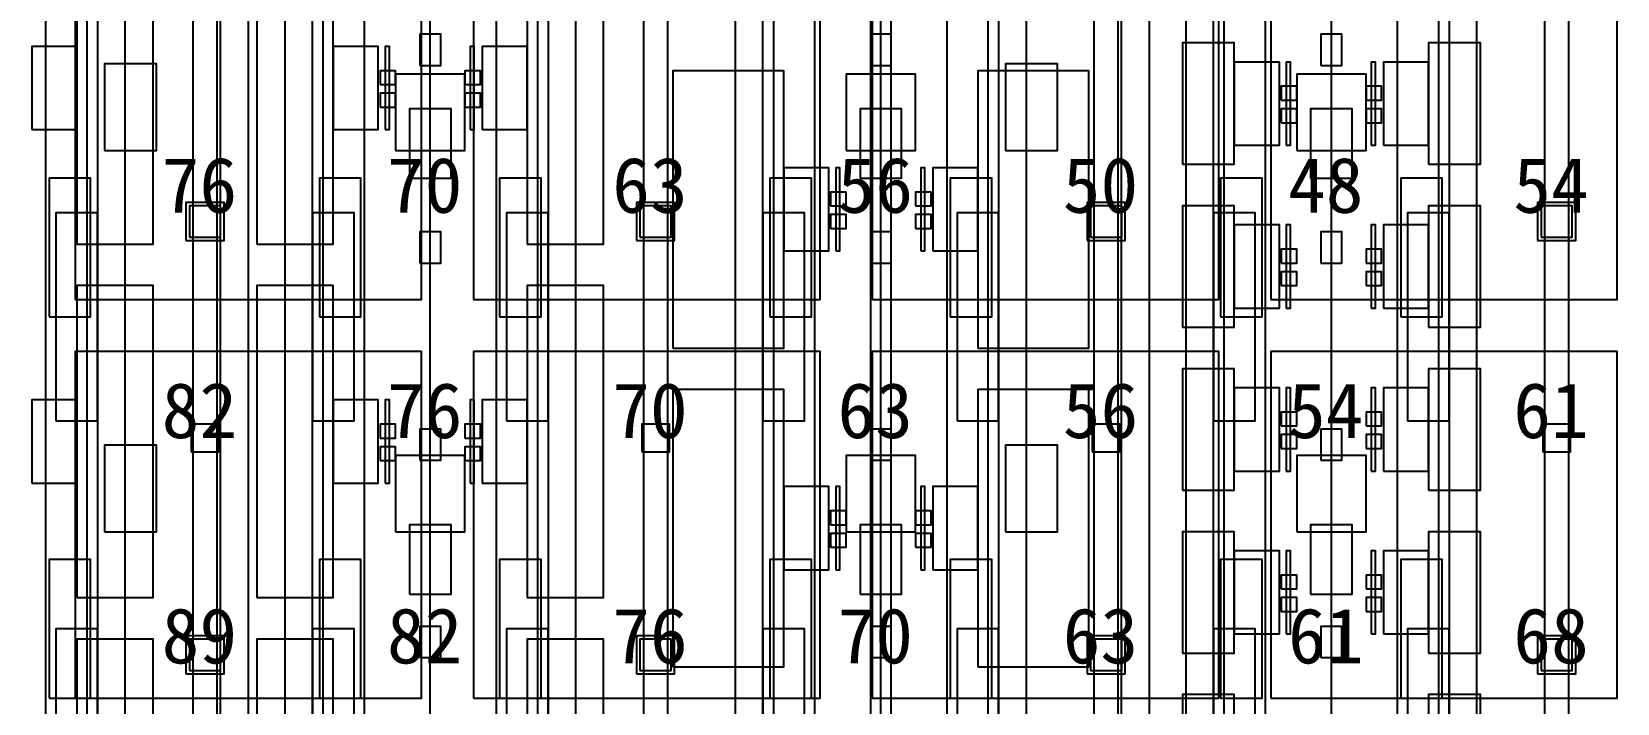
# Model space of a CAD drawing. Header units: metres. Extents: x -1640 to 1560, y -268 to 2338.
# Drawn here: x 139.25 to 185, y 1673.85 to 1693.22 of the extents above; entities that cross this region are included whole.
import ezdxf

# ---------------------------------------------------------------- set-up
doc = ezdxf.new("R2010")
doc.units = ezdxf.units.M
for name, color, linetype in [('1F_CHL', 4, 'Continuous'), ('1F_PUMP', 2, 'Continuous'), ('1F_SCR', 3, 'Continuous'), ('1F_STRUCT_COLUMN', 8, 'Continuous'), ('2F_CSF_LATERAL_RACK_CONCEPT', 9, 'Continuous'), ('2F_RFG', 5, 'Continuous'), ('2F_STRUCT_COLUMN', 8, 'Continuous'), ('2F_VMB', 6, 'Continuous'), ('3F_CLEANROOM_OVERHEAD_PIPE_DUCT_CONCEPT', 9, 'Continuous'), ('3F_EHS_EGRESS_DIST_M', 2, 'Continuous'), ('3F_FOUP', 5, 'Continuous'), ('3F_IMP', 1, 'Continuous'), ('3F_METRO', 2, 'Continuous'), ('3F_OHT', 9, 'Continuous'), ('3F_OHTV', 1, 'Continuous'), ('3F_STRUCT_COLUMN', 8, 'Continuous'), ('3F_TBAR', 6, 'Continuous'), ('3F_WET', 6, 'Continuous'), ('4F_FFU', 1, 'Continuous'), ('4F_STRUCT_PLENUM_TRUSS_CONCEPT', 9, 'Continuous'), ('5F_CHL', 4, 'Continuous'), ('5F_PUMP', 2, 'Continuous'), ('5F_SCR', 3, 'Continuous'), ('5F_STRUCT_COLUMN', 8, 'Continuous'), ('6F_CSF_LATERAL_RACK_CONCEPT', 9, 'Continuous'), ('6F_RFG', 5, 'Continuous'), ('6F_STRUCT_COLUMN', 8, 'Continuous'), ('6F_VMB', 6, 'Continuous'), ('7F_CLEANROOM_OVERHEAD_PIPE_DUCT_CONCEPT', 9, 'Continuous'), ('7F_EHS_EGRESS_DIST_M', 2, 'Continuous'), ('7F_FOUP', 5, 'Continuous'), ('7F_IMP', 1, 'Continuous'), ('7F_METRO', 2, 'Continuous'), ('7F_OHT', 9, 'Continuous'), ('7F_OHTV', 1, 'Continuous'), ('7F_STRUCT_COLUMN', 8, 'Continuous'), ('7F_TBAR', 6, 'Continuous'), ('7F_WET', 6, 'Continuous'), ('8F_FFU', 1, 'Continuous'), ('8F_STRUCT_PLENUM_TRUSS_CONCEPT', 9, 'Continuous'), ('EHS_TREATED_EXHAUST', 30, 'Continuous'), ('UTIL_PCW.R_CONCEPT', 1, 'Continuous'), ('UTIL_PCW.S_CONCEPT', 6, 'Continuous')]:
    doc.layers.add(name, color=color, linetype=linetype)

msp = doc.modelspace()

# ---------------------------------------------------------------- linework, layer by layer
at = {"layer": '1F_CHL'}
for points in [[(141.35, 1689.8), (142.85, 1689.8), (142.85, 1692.3), (141.35, 1692.3)], [(167.35, 1689.8), (168.85, 1689.8), (168.85, 1692.3), (167.35, 1692.3)], [(141.35, 1678.8), (142.85, 1678.8), (142.85, 1681.3), (141.35, 1681.3)], [(167.35, 1678.8), (168.85, 1678.8), (168.85, 1681.3), (167.35, 1681.3)]]:
    msp.add_lwpolyline(points, close=True, dxfattribs=at)
at = {"layer": '1F_PUMP'}
for points in [[(139.75, 1685), (140.95, 1685), (140.95, 1689), (139.75, 1689)], [(147.55, 1685), (148.75, 1685), (148.75, 1689), (147.55, 1689)], [(152.75, 1685), (153.95, 1685), (153.95, 1689), (152.75, 1689)], [(160.55, 1685), (161.75, 1685), (161.75, 1689), (160.55, 1689)], [(165.75, 1685), (166.95, 1685), (166.95, 1689), (165.75, 1689)], [(173.55, 1685), (174.75, 1685), (174.75, 1689), (173.55, 1689)], [(178.75, 1685), (179.95, 1685), (179.95, 1689), (178.75, 1689)], [(139.75, 1674), (140.95, 1674), (140.95, 1678), (139.75, 1678)], [(147.55, 1674), (148.75, 1674), (148.75, 1678), (147.55, 1678)], [(152.75, 1674), (153.95, 1674), (153.95, 1678), (152.75, 1678)], [(160.55, 1674), (161.75, 1674), (161.75, 1678), (160.55, 1678)], [(165.75, 1674), (166.95, 1674), (166.95, 1678), (165.75, 1678)], [(173.55, 1674), (174.75, 1674), (174.75, 1678), (173.55, 1678)], [(178.75, 1674), (179.95, 1674), (179.95, 1678), (178.75, 1678)]]:
    msp.add_lwpolyline(points, close=True, dxfattribs=at)
at = {"layer": '1F_SCR'}
for points in [[(149.75, 1689.8), (151.75, 1689.8), (151.75, 1692), (149.75, 1692)], [(162.75, 1689.8), (164.75, 1689.8), (164.75, 1692), (162.75, 1692)], [(175.75, 1689.8), (177.75, 1689.8), (177.75, 1692), (175.75, 1692)], [(149.75, 1678.8), (151.75, 1678.8), (151.75, 1681), (149.75, 1681)], [(162.75, 1678.8), (164.75, 1678.8), (164.75, 1681), (162.75, 1681)], [(175.75, 1678.8), (177.75, 1678.8), (177.75, 1681), (175.75, 1681)]]:
    msp.add_lwpolyline(points, close=True, dxfattribs=at)
at = {"layer": '1F_STRUCT_COLUMN'}
for points in [[(143.7, 1687.2), (144.8, 1687.2), (144.8, 1688.3), (143.7, 1688.3)], [(156.7, 1687.2), (157.8, 1687.2), (157.8, 1688.3), (156.7, 1688.3)], [(169.7, 1687.2), (170.8, 1687.2), (170.8, 1688.3), (169.7, 1688.3)], [(182.7, 1687.2), (183.8, 1687.2), (183.8, 1688.3), (182.7, 1688.3)], [(143.7, 1674.7), (144.8, 1674.7), (144.8, 1675.8), (143.7, 1675.8)], [(156.7, 1674.7), (157.8, 1674.7), (157.8, 1675.8), (156.7, 1675.8)], [(169.7, 1674.7), (170.8, 1674.7), (170.8, 1675.8), (169.7, 1675.8)], [(182.7, 1674.7), (183.8, 1674.7), (183.8, 1675.8), (182.7, 1675.8)]]:
    msp.add_lwpolyline(points, close=True, dxfattribs=at)
at = {"layer": '2F_CSF_LATERAL_RACK_CONCEPT'}
for points in [[(141.15, 1573), (141.95, 1573), (141.95, 1719), (141.15, 1719)], [(146.55, 1573), (147.35, 1573), (147.35, 1719), (146.55, 1719)], [(154.15, 1573), (154.95, 1573), (154.95, 1719), (154.15, 1719)], [(159.55, 1573), (160.35, 1573), (160.35, 1719), (159.55, 1719)], [(167.15, 1573), (167.95, 1573), (167.95, 1719), (167.15, 1719)], [(172.55, 1573), (173.35, 1573), (173.35, 1719), (172.55, 1719)], [(180.15, 1573), (180.95, 1573), (180.95, 1719), (180.15, 1719)]]:
    msp.add_lwpolyline(points, close=True, dxfattribs=at)
at = {"layer": '2F_RFG'}
for points in [[(139.95, 1682), (141.15, 1682), (141.15, 1688), (139.95, 1688)], [(147.35, 1682), (148.55, 1682), (148.55, 1688), (147.35, 1688)], [(152.95, 1682), (154.15, 1682), (154.15, 1688), (152.95, 1688)], [(160.35, 1682), (161.55, 1682), (161.55, 1688), (160.35, 1688)], [(165.95, 1682), (167.15, 1682), (167.15, 1688), (165.95, 1688)], [(173.35, 1682), (174.55, 1682), (174.55, 1688), (173.35, 1688)], [(178.95, 1682), (180.15, 1682), (180.15, 1688), (178.95, 1688)], [(139.95, 1670), (141.15, 1670), (141.15, 1676), (139.95, 1676)], [(147.35, 1670), (148.55, 1670), (148.55, 1676), (147.35, 1676)], [(152.95, 1670), (154.15, 1670), (154.15, 1676), (152.95, 1676)], [(160.35, 1670), (161.55, 1670), (161.55, 1676), (160.35, 1676)], [(165.95, 1670), (167.15, 1670), (167.15, 1676), (165.95, 1676)], [(173.35, 1670), (174.55, 1670), (174.55, 1676), (173.35, 1676)], [(178.95, 1670), (180.15, 1670), (180.15, 1676), (178.95, 1676)]]:
    msp.add_lwpolyline(points, close=True, dxfattribs=at)
at = {"layer": '2F_STRUCT_COLUMN'}
for points in [[(143.8, 1687.3), (144.7, 1687.3), (144.7, 1688.2), (143.8, 1688.2)], [(156.8, 1687.3), (157.7, 1687.3), (157.7, 1688.2), (156.8, 1688.2)], [(169.8, 1687.3), (170.7, 1687.3), (170.7, 1688.2), (169.8, 1688.2)], [(182.8, 1687.3), (183.7, 1687.3), (183.7, 1688.2), (182.8, 1688.2)], [(143.8, 1674.8), (144.7, 1674.8), (144.7, 1675.7), (143.8, 1675.7)], [(156.8, 1674.8), (157.7, 1674.8), (157.7, 1675.7), (156.8, 1675.7)], [(169.8, 1674.8), (170.7, 1674.8), (170.7, 1675.7), (169.8, 1675.7)], [(182.8, 1674.8), (183.7, 1674.8), (183.7, 1675.7), (182.8, 1675.7)]]:
    msp.add_lwpolyline(points, close=True, dxfattribs=at)
at = {"layer": '2F_VMB'}
for points in [[(150.15, 1689), (151.35, 1689), (151.35, 1691), (150.15, 1691)], [(163.15, 1689), (164.35, 1689), (164.35, 1691), (163.15, 1691)], [(176.15, 1689), (177.35, 1689), (177.35, 1691), (176.15, 1691)], [(150.15, 1677), (151.35, 1677), (151.35, 1679), (150.15, 1679)], [(163.15, 1677), (164.35, 1677), (164.35, 1679), (163.15, 1679)], [(176.15, 1677), (177.35, 1677), (177.35, 1679), (176.15, 1679)]]:
    msp.add_lwpolyline(points, close=True, dxfattribs=at)
at = {"layer": '3F_CLEANROOM_OVERHEAD_PIPE_DUCT_CONCEPT'}
for points in [[(139.65, 1572), (140.85, 1572), (140.85, 1720), (139.65, 1720)], [(147.65, 1572), (148.85, 1572), (148.85, 1720), (147.65, 1720)], [(152.65, 1572), (153.85, 1572), (153.85, 1720), (152.65, 1720)], [(160.65, 1572), (161.85, 1572), (161.85, 1720), (160.65, 1720)], [(165.65, 1572), (166.85, 1572), (166.85, 1720), (165.65, 1720)], [(173.65, 1572), (174.85, 1572), (174.85, 1720), (173.65, 1720)], [(178.65, 1572), (179.85, 1572), (179.85, 1720), (178.65, 1720)]]:
    msp.add_lwpolyline(points, close=True, dxfattribs=at)
at = {"layer": '3F_FOUP'}
for points in [[(149.3, 1691.7), (149.75, 1691.7), (149.75, 1692.1), (149.3, 1692.1)], [(151.75, 1691.7), (152.2, 1691.7), (152.2, 1692.1), (151.75, 1692.1)], [(149.3, 1691.05), (149.75, 1691.05), (149.75, 1691.45), (149.3, 1691.45)], [(151.75, 1691.05), (152.2, 1691.05), (152.2, 1691.45), (151.75, 1691.45)], [(175.3, 1691.25), (175.75, 1691.25), (175.75, 1691.65), (175.3, 1691.65)], [(177.75, 1691.25), (178.2, 1691.25), (178.2, 1691.65), (177.75, 1691.65)], [(175.3, 1690.6), (175.75, 1690.6), (175.75, 1691), (175.3, 1691)], [(177.75, 1690.6), (178.2, 1690.6), (178.2, 1691), (177.75, 1691)], [(162.3, 1688.2), (162.75, 1688.2), (162.75, 1688.6), (162.3, 1688.6)], [(164.75, 1688.2), (165.2, 1688.2), (165.2, 1688.6), (164.75, 1688.6)], [(162.3, 1687.55), (162.75, 1687.55), (162.75, 1687.95), (162.3, 1687.95)], [(164.75, 1687.55), (165.2, 1687.55), (165.2, 1687.95), (164.75, 1687.95)], [(175.3, 1686.55), (175.75, 1686.55), (175.75, 1686.95), (175.3, 1686.95)], [(177.75, 1686.55), (178.2, 1686.55), (178.2, 1686.95), (177.75, 1686.95)], [(175.3, 1685.9), (175.75, 1685.9), (175.75, 1686.3), (175.3, 1686.3)], [(177.75, 1685.9), (178.2, 1685.9), (178.2, 1686.3), (177.75, 1686.3)], [(175.3, 1681.85), (175.75, 1681.85), (175.75, 1682.25), (175.3, 1682.25)], [(177.75, 1681.85), (178.2, 1681.85), (178.2, 1682.25), (177.75, 1682.25)], [(149.3, 1681.5), (149.75, 1681.5), (149.75, 1681.9), (149.3, 1681.9)], [(151.75, 1681.5), (152.2, 1681.5), (152.2, 1681.9), (151.75, 1681.9)], [(175.3, 1681.2), (175.75, 1681.2), (175.75, 1681.6), (175.3, 1681.6)], [(177.75, 1681.2), (178.2, 1681.2), (178.2, 1681.6), (177.75, 1681.6)], [(149.3, 1680.85), (149.75, 1680.85), (149.75, 1681.25), (149.3, 1681.25)], [(151.75, 1680.85), (152.2, 1680.85), (152.2, 1681.25), (151.75, 1681.25)], [(162.3, 1679), (162.75, 1679), (162.75, 1679.4), (162.3, 1679.4)], [(164.75, 1679), (165.2, 1679), (165.2, 1679.4), (164.75, 1679.4)], [(162.3, 1678.35), (162.75, 1678.35), (162.75, 1678.75), (162.3, 1678.75)], [(164.75, 1678.35), (165.2, 1678.35), (165.2, 1678.75), (164.75, 1678.75)], [(175.3, 1677.15), (175.75, 1677.15), (175.75, 1677.55), (175.3, 1677.55)], [(177.75, 1677.15), (178.2, 1677.15), (178.2, 1677.55), (177.75, 1677.55)], [(175.3, 1676.5), (175.75, 1676.5), (175.75, 1676.9), (175.3, 1676.9)], [(177.75, 1676.5), (178.2, 1676.5), (178.2, 1676.9), (177.75, 1676.9)]]:
    msp.add_lwpolyline(points, close=True, dxfattribs=at)
at = {"layer": '3F_IMP'}
for points in [[(157.75, 1684.1), (160.95, 1684.1), (160.95, 1692.1), (157.75, 1692.1)], [(166.55, 1684.1), (169.75, 1684.1), (169.75, 1692.1), (166.55, 1692.1)], [(160.95, 1686.9), (162.25, 1686.9), (162.25, 1689.3), (160.95, 1689.3)], [(165.25, 1686.9), (166.55, 1686.9), (166.55, 1689.3), (165.25, 1689.3)], [(157.75, 1674.9), (160.95, 1674.9), (160.95, 1682.9), (157.75, 1682.9)], [(166.55, 1674.9), (169.75, 1674.9), (169.75, 1682.9), (166.55, 1682.9)], [(160.95, 1677.7), (162.25, 1677.7), (162.25, 1680.1), (160.95, 1680.1)], [(165.25, 1677.7), (166.55, 1677.7), (166.55, 1680.1), (165.25, 1680.1)]]:
    msp.add_lwpolyline(points, close=True, dxfattribs=at)
at = {"layer": '3F_METRO'}
for points in [[(172.45, 1689.4), (173.95, 1689.4), (173.95, 1692.9), (172.45, 1692.9)], [(179.55, 1689.4), (181.05, 1689.4), (181.05, 1692.9), (179.55, 1692.9)], [(173.95, 1689.95), (175.25, 1689.95), (175.25, 1692.35), (173.95, 1692.35)], [(178.25, 1689.95), (179.55, 1689.95), (179.55, 1692.35), (178.25, 1692.35)], [(172.45, 1684.7), (173.95, 1684.7), (173.95, 1688.2), (172.45, 1688.2)], [(179.55, 1684.7), (181.05, 1684.7), (181.05, 1688.2), (179.55, 1688.2)], [(173.95, 1685.25), (175.25, 1685.25), (175.25, 1687.65), (173.95, 1687.65)], [(178.25, 1685.25), (179.55, 1685.25), (179.55, 1687.65), (178.25, 1687.65)], [(172.45, 1680), (173.95, 1680), (173.95, 1683.5), (172.45, 1683.5)], [(179.55, 1680), (181.05, 1680), (181.05, 1683.5), (179.55, 1683.5)], [(173.95, 1680.55), (175.25, 1680.55), (175.25, 1682.95), (173.95, 1682.95)], [(178.25, 1680.55), (179.55, 1680.55), (179.55, 1682.95), (178.25, 1682.95)], [(172.45, 1675.3), (173.95, 1675.3), (173.95, 1678.8), (172.45, 1678.8)], [(179.55, 1675.3), (181.05, 1675.3), (181.05, 1678.8), (179.55, 1678.8)], [(173.95, 1675.85), (175.25, 1675.85), (175.25, 1678.25), (173.95, 1678.25)], [(178.25, 1675.85), (179.55, 1675.85), (179.55, 1678.25), (178.25, 1678.25)], [(172.45, 1670.6), (173.95, 1670.6), (173.95, 1674.1), (172.45, 1674.1)], [(179.55, 1670.6), (181.05, 1670.6), (181.05, 1674.1), (179.55, 1674.1)]]:
    msp.add_lwpolyline(points, close=True, dxfattribs=at)
at = {"layer": '3F_OHT'}
for p, q in [((150.75, 1650), (150.75, 1720)), ((163.75, 1650), (163.75, 1720)), ((176.75, 1650), (176.75, 1720))]:
    msp.add_line(p, q, dxfattribs=at)
at = {"layer": '3F_OHTV'}
for points in [[(150.45, 1692.25), (151.05, 1692.25), (151.05, 1693.15), (150.45, 1693.15)], [(163.45, 1692.25), (164.05, 1692.25), (164.05, 1693.15), (163.45, 1693.15)], [(176.45, 1692.25), (177.05, 1692.25), (177.05, 1693.15), (176.45, 1693.15)], [(150.45, 1686.55), (151.05, 1686.55), (151.05, 1687.45), (150.45, 1687.45)], [(163.45, 1686.55), (164.05, 1686.55), (164.05, 1687.45), (163.45, 1687.45)], [(176.45, 1686.55), (177.05, 1686.55), (177.05, 1687.45), (176.45, 1687.45)], [(150.45, 1680.86), (151.05, 1680.86), (151.05, 1681.76), (150.45, 1681.76)], [(163.45, 1680.86), (164.05, 1680.86), (164.05, 1681.76), (163.45, 1681.76)], [(176.45, 1680.86), (177.05, 1680.86), (177.05, 1681.76), (176.45, 1681.76)], [(150.45, 1675.17), (151.05, 1675.17), (151.05, 1676.07), (150.45, 1676.07)], [(163.45, 1675.17), (164.05, 1675.17), (164.05, 1676.07), (163.45, 1676.07)], [(176.45, 1675.17), (177.05, 1675.17), (177.05, 1676.07), (176.45, 1676.07)]]:
    msp.add_lwpolyline(points, close=True, dxfattribs=at)
at = {"layer": '3F_STRUCT_COLUMN'}
for points in [[(143.85, 1681.1), (144.65, 1681.1), (144.65, 1681.9), (143.85, 1681.9)], [(156.85, 1681.1), (157.65, 1681.1), (157.65, 1681.9), (156.85, 1681.9)], [(169.85, 1681.1), (170.65, 1681.1), (170.65, 1681.9), (169.85, 1681.9)], [(182.85, 1681.1), (183.65, 1681.1), (183.65, 1681.9), (182.85, 1681.9)]]:
    msp.add_lwpolyline(points, close=True, dxfattribs=at)
at = {"layer": '3F_TBAR'}
for points in [[(149.45, 1690.4), (149.57, 1690.4), (149.57, 1692.8), (149.45, 1692.8)], [(151.9, 1690.4), (152.02, 1690.4), (152.02, 1692.8), (151.9, 1692.8)], [(175.45, 1689.95), (175.57, 1689.95), (175.57, 1692.35), (175.45, 1692.35)], [(177.9, 1689.95), (178.02, 1689.95), (178.02, 1692.35), (177.9, 1692.35)], [(162.45, 1686.9), (162.57, 1686.9), (162.57, 1689.3), (162.45, 1689.3)], [(164.9, 1686.9), (165.02, 1686.9), (165.02, 1689.3), (164.9, 1689.3)], [(175.45, 1685.25), (175.57, 1685.25), (175.57, 1687.65), (175.45, 1687.65)], [(177.9, 1685.25), (178.02, 1685.25), (178.02, 1687.65), (177.9, 1687.65)], [(175.45, 1680.55), (175.57, 1680.55), (175.57, 1682.95), (175.45, 1682.95)], [(177.9, 1680.55), (178.02, 1680.55), (178.02, 1682.95), (177.9, 1682.95)], [(149.45, 1680.2), (149.57, 1680.2), (149.57, 1682.6), (149.45, 1682.6)], [(151.9, 1680.2), (152.02, 1680.2), (152.02, 1682.6), (151.9, 1682.6)], [(162.45, 1677.7), (162.57, 1677.7), (162.57, 1680.1), (162.45, 1680.1)], [(164.9, 1677.7), (165.02, 1677.7), (165.02, 1680.1), (164.9, 1680.1)], [(175.45, 1675.85), (175.57, 1675.85), (175.57, 1678.25), (175.45, 1678.25)], [(177.9, 1675.85), (178.02, 1675.85), (178.02, 1678.25), (177.9, 1678.25)]]:
    msp.add_lwpolyline(points, close=True, dxfattribs=at)
at = {"layer": '3F_WET'}
for points in [[(140.55, 1687.1), (142.75, 1687.1), (142.75, 1696.1), (140.55, 1696.1)], [(145.75, 1687.1), (147.95, 1687.1), (147.95, 1696.1), (145.75, 1696.1)], [(153.55, 1687.1), (155.75, 1687.1), (155.75, 1696.1), (153.55, 1696.1)], [(139.25, 1690.4), (140.55, 1690.4), (140.55, 1692.8), (139.25, 1692.8)], [(147.95, 1690.4), (149.25, 1690.4), (149.25, 1692.8), (147.95, 1692.8)], [(152.25, 1690.4), (153.55, 1690.4), (153.55, 1692.8), (152.25, 1692.8)], [(140.55, 1676.9), (142.75, 1676.9), (142.75, 1685.9), (140.55, 1685.9)], [(145.75, 1676.9), (147.95, 1676.9), (147.95, 1685.9), (145.75, 1685.9)], [(153.55, 1676.9), (155.75, 1676.9), (155.75, 1685.9), (153.55, 1685.9)], [(139.25, 1680.2), (140.55, 1680.2), (140.55, 1682.6), (139.25, 1682.6)], [(147.95, 1680.2), (149.25, 1680.2), (149.25, 1682.6), (147.95, 1682.6)], [(152.25, 1680.2), (153.55, 1680.2), (153.55, 1682.6), (152.25, 1682.6)], [(140.55, 1666.7), (142.75, 1666.7), (142.75, 1675.7), (140.55, 1675.7)], [(145.75, 1666.7), (147.95, 1666.7), (147.95, 1675.7), (145.75, 1675.7)], [(153.55, 1666.7), (155.75, 1666.7), (155.75, 1675.7), (153.55, 1675.7)]]:
    msp.add_lwpolyline(points, close=True, dxfattribs=at)
at = {"layer": '4F_FFU'}
for points in [[(140.5, 1685.5), (150.5, 1685.5), (150.5, 1695.5), (140.5, 1695.5)], [(152, 1685.5), (162, 1685.5), (162, 1695.5), (152, 1695.5)], [(163.5, 1685.5), (173.5, 1685.5), (173.5, 1695.5), (163.5, 1695.5)], [(175, 1685.5), (185, 1685.5), (185, 1695.5), (175, 1695.5)], [(140.5, 1674), (150.5, 1674), (150.5, 1684), (140.5, 1684)], [(152, 1674), (162, 1674), (162, 1684), (152, 1684)], [(163.5, 1674), (173.5, 1674), (173.5, 1684), (163.5, 1684)], [(175, 1674), (185, 1674), (185, 1684), (175, 1684)]]:
    msp.add_lwpolyline(points, close=True, dxfattribs=at)
at = {"layer": '4F_STRUCT_PLENUM_TRUSS_CONCEPT'}
for points in [[(143.9, 1569), (144.6, 1569), (144.6, 1723), (143.9, 1723)], [(156.9, 1569), (157.6, 1569), (157.6, 1723), (156.9, 1723)], [(169.9, 1569), (170.6, 1569), (170.6, 1723), (169.9, 1723)], [(182.9, 1569), (183.6, 1569), (183.6, 1723), (182.9, 1723)]]:
    msp.add_lwpolyline(points, close=True, dxfattribs=at)
at = {"layer": '5F_CHL'}
for points in [[(141.35, 1689.8), (142.85, 1689.8), (142.85, 1692.3), (141.35, 1692.3)], [(167.35, 1689.8), (168.85, 1689.8), (168.85, 1692.3), (167.35, 1692.3)], [(141.35, 1678.8), (142.85, 1678.8), (142.85, 1681.3), (141.35, 1681.3)], [(167.35, 1678.8), (168.85, 1678.8), (168.85, 1681.3), (167.35, 1681.3)]]:
    msp.add_lwpolyline(points, close=True, dxfattribs=at)
at = {"layer": '5F_PUMP'}
for points in [[(139.75, 1685), (140.95, 1685), (140.95, 1689), (139.75, 1689)], [(147.55, 1685), (148.75, 1685), (148.75, 1689), (147.55, 1689)], [(152.75, 1685), (153.95, 1685), (153.95, 1689), (152.75, 1689)], [(160.55, 1685), (161.75, 1685), (161.75, 1689), (160.55, 1689)], [(165.75, 1685), (166.95, 1685), (166.95, 1689), (165.75, 1689)], [(173.55, 1685), (174.75, 1685), (174.75, 1689), (173.55, 1689)], [(178.75, 1685), (179.95, 1685), (179.95, 1689), (178.75, 1689)], [(139.75, 1674), (140.95, 1674), (140.95, 1678), (139.75, 1678)], [(147.55, 1674), (148.75, 1674), (148.75, 1678), (147.55, 1678)], [(152.75, 1674), (153.95, 1674), (153.95, 1678), (152.75, 1678)], [(160.55, 1674), (161.75, 1674), (161.75, 1678), (160.55, 1678)], [(165.75, 1674), (166.95, 1674), (166.95, 1678), (165.75, 1678)], [(173.55, 1674), (174.75, 1674), (174.75, 1678), (173.55, 1678)], [(178.75, 1674), (179.95, 1674), (179.95, 1678), (178.75, 1678)]]:
    msp.add_lwpolyline(points, close=True, dxfattribs=at)
at = {"layer": '5F_SCR'}
for points in [[(149.75, 1689.8), (151.75, 1689.8), (151.75, 1692), (149.75, 1692)], [(162.75, 1689.8), (164.75, 1689.8), (164.75, 1692), (162.75, 1692)], [(175.75, 1689.8), (177.75, 1689.8), (177.75, 1692), (175.75, 1692)], [(149.75, 1678.8), (151.75, 1678.8), (151.75, 1681), (149.75, 1681)], [(162.75, 1678.8), (164.75, 1678.8), (164.75, 1681), (162.75, 1681)], [(175.75, 1678.8), (177.75, 1678.8), (177.75, 1681), (175.75, 1681)]]:
    msp.add_lwpolyline(points, close=True, dxfattribs=at)
at = {"layer": '5F_STRUCT_COLUMN'}
for points in [[(143.7, 1687.2), (144.8, 1687.2), (144.8, 1688.3), (143.7, 1688.3)], [(156.7, 1687.2), (157.8, 1687.2), (157.8, 1688.3), (156.7, 1688.3)], [(169.7, 1687.2), (170.8, 1687.2), (170.8, 1688.3), (169.7, 1688.3)], [(182.7, 1687.2), (183.8, 1687.2), (183.8, 1688.3), (182.7, 1688.3)], [(143.7, 1674.7), (144.8, 1674.7), (144.8, 1675.8), (143.7, 1675.8)], [(156.7, 1674.7), (157.8, 1674.7), (157.8, 1675.8), (156.7, 1675.8)], [(169.7, 1674.7), (170.8, 1674.7), (170.8, 1675.8), (169.7, 1675.8)], [(182.7, 1674.7), (183.8, 1674.7), (183.8, 1675.8), (182.7, 1675.8)]]:
    msp.add_lwpolyline(points, close=True, dxfattribs=at)
at = {"layer": '6F_CSF_LATERAL_RACK_CONCEPT'}
for points in [[(141.15, 1573), (141.95, 1573), (141.95, 1719), (141.15, 1719)], [(146.55, 1573), (147.35, 1573), (147.35, 1719), (146.55, 1719)], [(154.15, 1573), (154.95, 1573), (154.95, 1719), (154.15, 1719)], [(159.55, 1573), (160.35, 1573), (160.35, 1719), (159.55, 1719)], [(167.15, 1573), (167.95, 1573), (167.95, 1719), (167.15, 1719)], [(172.55, 1573), (173.35, 1573), (173.35, 1719), (172.55, 1719)], [(180.15, 1573), (180.95, 1573), (180.95, 1719), (180.15, 1719)]]:
    msp.add_lwpolyline(points, close=True, dxfattribs=at)
at = {"layer": '6F_RFG'}
for points in [[(139.95, 1682), (141.15, 1682), (141.15, 1688), (139.95, 1688)], [(147.35, 1682), (148.55, 1682), (148.55, 1688), (147.35, 1688)], [(152.95, 1682), (154.15, 1682), (154.15, 1688), (152.95, 1688)], [(160.35, 1682), (161.55, 1682), (161.55, 1688), (160.35, 1688)], [(165.95, 1682), (167.15, 1682), (167.15, 1688), (165.95, 1688)], [(173.35, 1682), (174.55, 1682), (174.55, 1688), (173.35, 1688)], [(178.95, 1682), (180.15, 1682), (180.15, 1688), (178.95, 1688)], [(139.95, 1670), (141.15, 1670), (141.15, 1676), (139.95, 1676)], [(147.35, 1670), (148.55, 1670), (148.55, 1676), (147.35, 1676)], [(152.95, 1670), (154.15, 1670), (154.15, 1676), (152.95, 1676)], [(160.35, 1670), (161.55, 1670), (161.55, 1676), (160.35, 1676)], [(165.95, 1670), (167.15, 1670), (167.15, 1676), (165.95, 1676)], [(173.35, 1670), (174.55, 1670), (174.55, 1676), (173.35, 1676)], [(178.95, 1670), (180.15, 1670), (180.15, 1676), (178.95, 1676)]]:
    msp.add_lwpolyline(points, close=True, dxfattribs=at)
at = {"layer": '6F_STRUCT_COLUMN'}
for points in [[(143.8, 1687.3), (144.7, 1687.3), (144.7, 1688.2), (143.8, 1688.2)], [(156.8, 1687.3), (157.7, 1687.3), (157.7, 1688.2), (156.8, 1688.2)], [(169.8, 1687.3), (170.7, 1687.3), (170.7, 1688.2), (169.8, 1688.2)], [(182.8, 1687.3), (183.7, 1687.3), (183.7, 1688.2), (182.8, 1688.2)], [(143.8, 1674.8), (144.7, 1674.8), (144.7, 1675.7), (143.8, 1675.7)], [(156.8, 1674.8), (157.7, 1674.8), (157.7, 1675.7), (156.8, 1675.7)], [(169.8, 1674.8), (170.7, 1674.8), (170.7, 1675.7), (169.8, 1675.7)], [(182.8, 1674.8), (183.7, 1674.8), (183.7, 1675.7), (182.8, 1675.7)]]:
    msp.add_lwpolyline(points, close=True, dxfattribs=at)
at = {"layer": '6F_VMB'}
for points in [[(150.15, 1689), (151.35, 1689), (151.35, 1691), (150.15, 1691)], [(163.15, 1689), (164.35, 1689), (164.35, 1691), (163.15, 1691)], [(176.15, 1689), (177.35, 1689), (177.35, 1691), (176.15, 1691)], [(150.15, 1677), (151.35, 1677), (151.35, 1679), (150.15, 1679)], [(163.15, 1677), (164.35, 1677), (164.35, 1679), (163.15, 1679)], [(176.15, 1677), (177.35, 1677), (177.35, 1679), (176.15, 1679)]]:
    msp.add_lwpolyline(points, close=True, dxfattribs=at)
at = {"layer": '7F_CLEANROOM_OVERHEAD_PIPE_DUCT_CONCEPT'}
for points in [[(139.65, 1572), (140.85, 1572), (140.85, 1720), (139.65, 1720)], [(147.65, 1572), (148.85, 1572), (148.85, 1720), (147.65, 1720)], [(152.65, 1572), (153.85, 1572), (153.85, 1720), (152.65, 1720)], [(160.65, 1572), (161.85, 1572), (161.85, 1720), (160.65, 1720)], [(165.65, 1572), (166.85, 1572), (166.85, 1720), (165.65, 1720)], [(173.65, 1572), (174.85, 1572), (174.85, 1720), (173.65, 1720)], [(178.65, 1572), (179.85, 1572), (179.85, 1720), (178.65, 1720)]]:
    msp.add_lwpolyline(points, close=True, dxfattribs=at)
at = {"layer": '7F_FOUP'}
for points in [[(149.3, 1691.7), (149.75, 1691.7), (149.75, 1692.1), (149.3, 1692.1)], [(151.75, 1691.7), (152.2, 1691.7), (152.2, 1692.1), (151.75, 1692.1)], [(149.3, 1691.05), (149.75, 1691.05), (149.75, 1691.45), (149.3, 1691.45)], [(151.75, 1691.05), (152.2, 1691.05), (152.2, 1691.45), (151.75, 1691.45)], [(175.3, 1691.25), (175.75, 1691.25), (175.75, 1691.65), (175.3, 1691.65)], [(177.75, 1691.25), (178.2, 1691.25), (178.2, 1691.65), (177.75, 1691.65)], [(175.3, 1690.6), (175.75, 1690.6), (175.75, 1691), (175.3, 1691)], [(177.75, 1690.6), (178.2, 1690.6), (178.2, 1691), (177.75, 1691)], [(162.3, 1688.2), (162.75, 1688.2), (162.75, 1688.6), (162.3, 1688.6)], [(164.75, 1688.2), (165.2, 1688.2), (165.2, 1688.6), (164.75, 1688.6)], [(162.3, 1687.55), (162.75, 1687.55), (162.75, 1687.95), (162.3, 1687.95)], [(164.75, 1687.55), (165.2, 1687.55), (165.2, 1687.95), (164.75, 1687.95)], [(175.3, 1686.55), (175.75, 1686.55), (175.75, 1686.95), (175.3, 1686.95)], [(177.75, 1686.55), (178.2, 1686.55), (178.2, 1686.95), (177.75, 1686.95)], [(175.3, 1685.9), (175.75, 1685.9), (175.75, 1686.3), (175.3, 1686.3)], [(177.75, 1685.9), (178.2, 1685.9), (178.2, 1686.3), (177.75, 1686.3)], [(175.3, 1681.85), (175.75, 1681.85), (175.75, 1682.25), (175.3, 1682.25)], [(177.75, 1681.85), (178.2, 1681.85), (178.2, 1682.25), (177.75, 1682.25)], [(149.3, 1681.5), (149.75, 1681.5), (149.75, 1681.9), (149.3, 1681.9)], [(151.75, 1681.5), (152.2, 1681.5), (152.2, 1681.9), (151.75, 1681.9)], [(175.3, 1681.2), (175.75, 1681.2), (175.75, 1681.6), (175.3, 1681.6)], [(177.75, 1681.2), (178.2, 1681.2), (178.2, 1681.6), (177.75, 1681.6)], [(149.3, 1680.85), (149.75, 1680.85), (149.75, 1681.25), (149.3, 1681.25)], [(151.75, 1680.85), (152.2, 1680.85), (152.2, 1681.25), (151.75, 1681.25)], [(162.3, 1679), (162.75, 1679), (162.75, 1679.4), (162.3, 1679.4)], [(164.75, 1679), (165.2, 1679), (165.2, 1679.4), (164.75, 1679.4)], [(162.3, 1678.35), (162.75, 1678.35), (162.75, 1678.75), (162.3, 1678.75)], [(164.75, 1678.35), (165.2, 1678.35), (165.2, 1678.75), (164.75, 1678.75)], [(175.3, 1677.15), (175.75, 1677.15), (175.75, 1677.55), (175.3, 1677.55)], [(177.75, 1677.15), (178.2, 1677.15), (178.2, 1677.55), (177.75, 1677.55)], [(175.3, 1676.5), (175.75, 1676.5), (175.75, 1676.9), (175.3, 1676.9)], [(177.75, 1676.5), (178.2, 1676.5), (178.2, 1676.9), (177.75, 1676.9)]]:
    msp.add_lwpolyline(points, close=True, dxfattribs=at)
at = {"layer": '7F_IMP'}
for points in [[(157.75, 1684.1), (160.95, 1684.1), (160.95, 1692.1), (157.75, 1692.1)], [(166.55, 1684.1), (169.75, 1684.1), (169.75, 1692.1), (166.55, 1692.1)], [(160.95, 1686.9), (162.25, 1686.9), (162.25, 1689.3), (160.95, 1689.3)], [(165.25, 1686.9), (166.55, 1686.9), (166.55, 1689.3), (165.25, 1689.3)], [(157.75, 1674.9), (160.95, 1674.9), (160.95, 1682.9), (157.75, 1682.9)], [(166.55, 1674.9), (169.75, 1674.9), (169.75, 1682.9), (166.55, 1682.9)], [(160.95, 1677.7), (162.25, 1677.7), (162.25, 1680.1), (160.95, 1680.1)], [(165.25, 1677.7), (166.55, 1677.7), (166.55, 1680.1), (165.25, 1680.1)]]:
    msp.add_lwpolyline(points, close=True, dxfattribs=at)
at = {"layer": '7F_METRO'}
for points in [[(172.45, 1689.4), (173.95, 1689.4), (173.95, 1692.9), (172.45, 1692.9)], [(179.55, 1689.4), (181.05, 1689.4), (181.05, 1692.9), (179.55, 1692.9)], [(173.95, 1689.95), (175.25, 1689.95), (175.25, 1692.35), (173.95, 1692.35)], [(178.25, 1689.95), (179.55, 1689.95), (179.55, 1692.35), (178.25, 1692.35)], [(172.45, 1684.7), (173.95, 1684.7), (173.95, 1688.2), (172.45, 1688.2)], [(179.55, 1684.7), (181.05, 1684.7), (181.05, 1688.2), (179.55, 1688.2)], [(173.95, 1685.25), (175.25, 1685.25), (175.25, 1687.65), (173.95, 1687.65)], [(178.25, 1685.25), (179.55, 1685.25), (179.55, 1687.65), (178.25, 1687.65)], [(172.45, 1680), (173.95, 1680), (173.95, 1683.5), (172.45, 1683.5)], [(179.55, 1680), (181.05, 1680), (181.05, 1683.5), (179.55, 1683.5)], [(173.95, 1680.55), (175.25, 1680.55), (175.25, 1682.95), (173.95, 1682.95)], [(178.25, 1680.55), (179.55, 1680.55), (179.55, 1682.95), (178.25, 1682.95)], [(172.45, 1675.3), (173.95, 1675.3), (173.95, 1678.8), (172.45, 1678.8)], [(179.55, 1675.3), (181.05, 1675.3), (181.05, 1678.8), (179.55, 1678.8)], [(173.95, 1675.85), (175.25, 1675.85), (175.25, 1678.25), (173.95, 1678.25)], [(178.25, 1675.85), (179.55, 1675.85), (179.55, 1678.25), (178.25, 1678.25)], [(172.45, 1670.6), (173.95, 1670.6), (173.95, 1674.1), (172.45, 1674.1)], [(179.55, 1670.6), (181.05, 1670.6), (181.05, 1674.1), (179.55, 1674.1)]]:
    msp.add_lwpolyline(points, close=True, dxfattribs=at)
at = {"layer": '7F_OHT'}
for p, q in [((150.75, 1650), (150.75, 1720)), ((163.75, 1650), (163.75, 1720)), ((176.75, 1650), (176.75, 1720))]:
    msp.add_line(p, q, dxfattribs=at)
at = {"layer": '7F_OHTV'}
for points in [[(150.45, 1692.25), (151.05, 1692.25), (151.05, 1693.15), (150.45, 1693.15)], [(163.45, 1692.25), (164.05, 1692.25), (164.05, 1693.15), (163.45, 1693.15)], [(176.45, 1692.25), (177.05, 1692.25), (177.05, 1693.15), (176.45, 1693.15)], [(150.45, 1686.55), (151.05, 1686.55), (151.05, 1687.45), (150.45, 1687.45)], [(163.45, 1686.55), (164.05, 1686.55), (164.05, 1687.45), (163.45, 1687.45)], [(176.45, 1686.55), (177.05, 1686.55), (177.05, 1687.45), (176.45, 1687.45)], [(150.45, 1680.86), (151.05, 1680.86), (151.05, 1681.76), (150.45, 1681.76)], [(163.45, 1680.86), (164.05, 1680.86), (164.05, 1681.76), (163.45, 1681.76)], [(176.45, 1680.86), (177.05, 1680.86), (177.05, 1681.76), (176.45, 1681.76)], [(150.45, 1675.17), (151.05, 1675.17), (151.05, 1676.07), (150.45, 1676.07)], [(163.45, 1675.17), (164.05, 1675.17), (164.05, 1676.07), (163.45, 1676.07)], [(176.45, 1675.17), (177.05, 1675.17), (177.05, 1676.07), (176.45, 1676.07)]]:
    msp.add_lwpolyline(points, close=True, dxfattribs=at)
at = {"layer": '7F_STRUCT_COLUMN'}
for points in [[(143.85, 1681.1), (144.65, 1681.1), (144.65, 1681.9), (143.85, 1681.9)], [(156.85, 1681.1), (157.65, 1681.1), (157.65, 1681.9), (156.85, 1681.9)], [(169.85, 1681.1), (170.65, 1681.1), (170.65, 1681.9), (169.85, 1681.9)], [(182.85, 1681.1), (183.65, 1681.1), (183.65, 1681.9), (182.85, 1681.9)]]:
    msp.add_lwpolyline(points, close=True, dxfattribs=at)
at = {"layer": '7F_TBAR'}
for points in [[(149.45, 1690.4), (149.57, 1690.4), (149.57, 1692.8), (149.45, 1692.8)], [(151.9, 1690.4), (152.02, 1690.4), (152.02, 1692.8), (151.9, 1692.8)], [(175.45, 1689.95), (175.57, 1689.95), (175.57, 1692.35), (175.45, 1692.35)], [(177.9, 1689.95), (178.02, 1689.95), (178.02, 1692.35), (177.9, 1692.35)], [(162.45, 1686.9), (162.57, 1686.9), (162.57, 1689.3), (162.45, 1689.3)], [(164.9, 1686.9), (165.02, 1686.9), (165.02, 1689.3), (164.9, 1689.3)], [(175.45, 1685.25), (175.57, 1685.25), (175.57, 1687.65), (175.45, 1687.65)], [(177.9, 1685.25), (178.02, 1685.25), (178.02, 1687.65), (177.9, 1687.65)], [(175.45, 1680.55), (175.57, 1680.55), (175.57, 1682.95), (175.45, 1682.95)], [(177.9, 1680.55), (178.02, 1680.55), (178.02, 1682.95), (177.9, 1682.95)], [(149.45, 1680.2), (149.57, 1680.2), (149.57, 1682.6), (149.45, 1682.6)], [(151.9, 1680.2), (152.02, 1680.2), (152.02, 1682.6), (151.9, 1682.6)], [(162.45, 1677.7), (162.57, 1677.7), (162.57, 1680.1), (162.45, 1680.1)], [(164.9, 1677.7), (165.02, 1677.7), (165.02, 1680.1), (164.9, 1680.1)], [(175.45, 1675.85), (175.57, 1675.85), (175.57, 1678.25), (175.45, 1678.25)], [(177.9, 1675.85), (178.02, 1675.85), (178.02, 1678.25), (177.9, 1678.25)]]:
    msp.add_lwpolyline(points, close=True, dxfattribs=at)
at = {"layer": '7F_WET'}
for points in [[(140.55, 1687.1), (142.75, 1687.1), (142.75, 1696.1), (140.55, 1696.1)], [(145.75, 1687.1), (147.95, 1687.1), (147.95, 1696.1), (145.75, 1696.1)], [(153.55, 1687.1), (155.75, 1687.1), (155.75, 1696.1), (153.55, 1696.1)], [(139.25, 1690.4), (140.55, 1690.4), (140.55, 1692.8), (139.25, 1692.8)], [(147.95, 1690.4), (149.25, 1690.4), (149.25, 1692.8), (147.95, 1692.8)], [(152.25, 1690.4), (153.55, 1690.4), (153.55, 1692.8), (152.25, 1692.8)], [(140.55, 1676.9), (142.75, 1676.9), (142.75, 1685.9), (140.55, 1685.9)], [(145.75, 1676.9), (147.95, 1676.9), (147.95, 1685.9), (145.75, 1685.9)], [(153.55, 1676.9), (155.75, 1676.9), (155.75, 1685.9), (153.55, 1685.9)], [(139.25, 1680.2), (140.55, 1680.2), (140.55, 1682.6), (139.25, 1682.6)], [(147.95, 1680.2), (149.25, 1680.2), (149.25, 1682.6), (147.95, 1682.6)], [(152.25, 1680.2), (153.55, 1680.2), (153.55, 1682.6), (152.25, 1682.6)], [(140.55, 1666.7), (142.75, 1666.7), (142.75, 1675.7), (140.55, 1675.7)], [(145.75, 1666.7), (147.95, 1666.7), (147.95, 1675.7), (145.75, 1675.7)], [(153.55, 1666.7), (155.75, 1666.7), (155.75, 1675.7), (153.55, 1675.7)]]:
    msp.add_lwpolyline(points, close=True, dxfattribs=at)
at = {"layer": '8F_FFU'}
for points in [[(140.5, 1685.5), (150.5, 1685.5), (150.5, 1695.5), (140.5, 1695.5)], [(152, 1685.5), (162, 1685.5), (162, 1695.5), (152, 1695.5)], [(163.5, 1685.5), (173.5, 1685.5), (173.5, 1695.5), (163.5, 1695.5)], [(175, 1685.5), (185, 1685.5), (185, 1695.5), (175, 1695.5)], [(140.5, 1674), (150.5, 1674), (150.5, 1684), (140.5, 1684)], [(152, 1674), (162, 1674), (162, 1684), (152, 1684)], [(163.5, 1674), (173.5, 1674), (173.5, 1684), (163.5, 1684)], [(175, 1674), (185, 1674), (185, 1684), (175, 1684)]]:
    msp.add_lwpolyline(points, close=True, dxfattribs=at)
at = {"layer": '8F_STRUCT_PLENUM_TRUSS_CONCEPT'}
for points in [[(143.9, 1569), (144.6, 1569), (144.6, 1723), (143.9, 1723)], [(156.9, 1569), (157.6, 1569), (157.6, 1723), (156.9, 1723)], [(169.9, 1569), (170.6, 1569), (170.6, 1723), (169.9, 1723)], [(182.9, 1569), (183.6, 1569), (183.6, 1723), (182.9, 1723)]]:
    msp.add_lwpolyline(points, close=True, dxfattribs=at)
at = {"layer": 'EHS_TREATED_EXHAUST'}
msp.add_lwpolyline([(163.45, 1573), (164.05, 1573), (164.05, 1731), (163.45, 1731)], close=True, dxfattribs=at)
msp.add_lwpolyline([(163.45, 1573), (164.05, 1573), (164.05, 1731), (163.45, 1731)], close=True, dxfattribs=at)
at = {"layer": 'UTIL_PCW.R_CONCEPT'}
for p, q in [((145.505, 1574.78), (145.505, 1717.23)), ((145.505, 1574.78), (145.505, 1717.23)), ((171.505, 1574.78), (171.505, 1717.23)), ((171.505, 1574.78), (171.505, 1717.23))]:
    msp.add_line(p, q, dxfattribs=at)
at = {"layer": 'UTIL_PCW.S_CONCEPT'}
for p, q in [((144.695, 1574.78), (144.695, 1717.23)), ((144.695, 1574.78), (144.695, 1717.23)), ((170.695, 1574.78), (170.695, 1717.23)), ((170.695, 1574.78), (170.695, 1717.23))]:
    msp.add_line(p, q, dxfattribs=at)

# ---------------------------------------------------------------- texts
at = {"layer": '3F_EHS_EGRESS_DIST_M'}
for s, p in [('76', (143, 1688)), ('70', (149.5, 1688)), ('63', (156, 1688)), ('56', (162.5, 1688)), ('50', (169, 1688)), ('48', (175.5, 1688)), ('54', (182, 1688)), ('82', (143, 1681.5)), ('76', (149.5, 1681.5)), ('70', (156, 1681.5)), ('63', (162.5, 1681.5)), ('56', (169, 1681.5)), ('54', (175.5, 1681.5)), ('61', (182, 1681.5)), ('89', (143, 1675)), ('82', (149.5, 1675)), ('76', (156, 1675)), ('70', (162.5, 1675)), ('63', (169, 1675)), ('61', (175.5, 1675)), ('68', (182, 1675))]:
    msp.add_text(s, height=1.6, dxfattribs=at).set_placement(p)
at = {"layer": '7F_EHS_EGRESS_DIST_M'}
for s, p in [('76', (143, 1688)), ('70', (149.5, 1688)), ('63', (156, 1688)), ('56', (162.5, 1688)), ('50', (169, 1688)), ('48', (175.5, 1688)), ('54', (182, 1688)), ('82', (143, 1681.5)), ('76', (149.5, 1681.5)), ('70', (156, 1681.5)), ('63', (162.5, 1681.5)), ('56', (169, 1681.5)), ('54', (175.5, 1681.5)), ('61', (182, 1681.5)), ('89', (143, 1675)), ('82', (149.5, 1675)), ('76', (156, 1675)), ('70', (162.5, 1675)), ('63', (169, 1675)), ('61', (175.5, 1675)), ('68', (182, 1675))]:
    msp.add_text(s, height=1.6, dxfattribs=at).set_placement(p)

doc.saveas('drawing.dxf')
